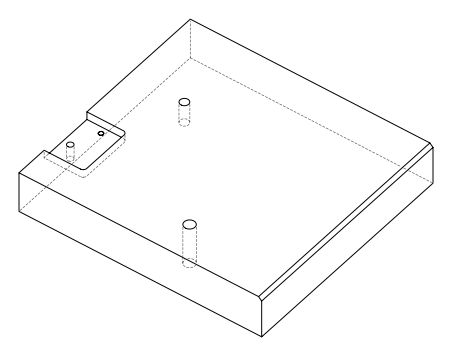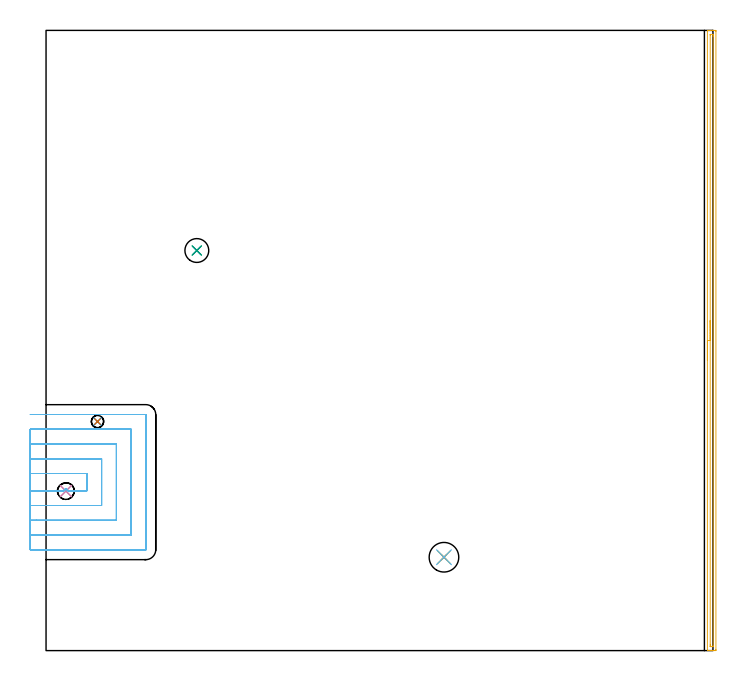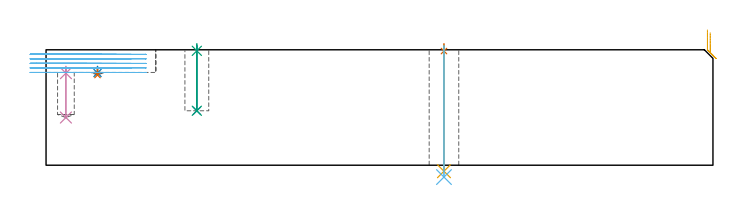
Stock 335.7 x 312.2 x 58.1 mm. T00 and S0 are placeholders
(PLAN: 12 operations, 8 tool changes, 15.8 min)
(1 SPOT_DRILL | STEP1HOLE | NXT0321_9005460120000 | 0.03 min | 3 mm3)
(2 SPOT_DRILL_1 | STEP1POCKET | NXT0321_9005460120000 | 0.03 min | 1160 mm3)
(3 SPOT_DRILL_2 | STEP1POCKET_1 | NXT0321_9005460120000 | 0.03 min | 2 mm3)
(4 SPOT_DRILL_3 | STEP1POCKET_2 | NXT0321_9005460120000 | 0.03 min | 1173 mm3)
(5 DRILL_THROUGH_HOLE_INTO_CENTER | STEP1HOLE | NXT0301_055 | 0.25 min | 3202 mm3)
(6 DRILL_TO_ENLARGE_THROUGH_HOLE | STEP1HOLE | UGT0301_280 | 0.27 min | 6908 mm3)
(7 DRILL_BLIND_HOLE_INTO_CENTER | STEP1POCKET | NXT0301_033 | 0.02 min | 30 mm3)
(8 DRILL_BLIND_HOLE_INTO_CENTER_1 | STEP1POCKET_1 | NXT0301_042 | 0.13 min | 1173 mm3)
(9 DRILL_TO_ENLARGE_BLIND_HOLE | STEP1POCKET_1 | UGT0301_373 | 0.13 min | 2290 mm3)
(10 DRILL_BLIND_HOLE_INTO_CENTER_2 | STEP1POCKET_2 | NXT0301_055 | 0.1 min | 1229 mm3)
(11 AREA_MILL | FG_CHAMFER_SURFACE | UGT0205_001 | 5.16 min | 2892 mm3)
(12 MILL_SLOT | SLOT_PARTIAL_RECTANGULAR | UGT0201_127 | Follow Part, ap 2.475, ae 75% | 9.65 min | 46586 mm3)
(TOOL NXT0321_9005460120000 | NC Spot Drill, 142deg, 12mm, Carbide, Uncoated | D12 PA142 FL30 Z2)
(TOOL NXT0301_055 | Carbide Drill 8.4mm [860.1-0840-042A1-MM 2214] | D8.4 PA140 FL61 Z2)
(TOOL UGT0301_280 | Twist Drill 14.9 mm | D14.9 PA118 FL114 Z2)
(TOOL NXT0301_033 | Carbide Drill 6.2mm [860.1-0620-031A1-MM 2214] | D6.2 PA140 FL53 Z2)
(TOOL NXT0301_042 | Carbide Drill 7.1mm [860.1-0710-057A1-MM 2214] | D7.1 PA140 FL85 Z2)
(TOOL UGT0301_373 | Twist Drill Flat Bottom 12 mm | D12 PA180 FL101 Z2)
(TOOL UGT0205_001 | Chamfer Mill 20 x 3 x 45 deg. | D20 FL50 Z2)
(TOOL UGT0201_127 | Carbide End Mill 9.9 | D9.9 FL15 Z4)
(OP 1 SPOT_DRILL)
G17 G21 G94 G90
T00 M6
G54
G17 G0 G90 X200.3 Y47. S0 M3
G43 Z68.1 H0
G94 G81 G98 Z57.459 F250. R61.1
G80
M5
M2
(OP 2 SPOT_DRILL_1)
G17 G21 G94 G90
T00 M6
G54
G17 G0 G90 X25.9 Y115.3 S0 M3
G43 Z68.1 H0
G94 G81 G98 Z46.433 F250. R49.7
G80
M5
M2
(OP 3 SPOT_DRILL_2)
G17 G21 G94 G90
T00 M6
G54
G17 G0 G90 X75.9 Y201.4 S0 M3
G43 Z68.1 H0
G94 G81 G98 Z57.575 F250. R61.1
G80
M5
M2
(OP 4 SPOT_DRILL_3)
G17 G21 G94 G90
T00 M6
G54
G17 G0 G90 X10. Y80.3 S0 M3
G43 Z68.1 H0
G94 G81 G98 Z46.33 F250. R49.7
G80
M5
M2
(OP 5 DRILL_THROUGH_HOLE_INTO_CENTER)
G17 G21 G94 G90
T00 M6
G54
G17 G0 G90 X200.3 Y47. S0 M3
G43 Z68.1 H1
G94 G73 G98 Z-3.029 F250. Q7.641 R60.1
G80
M5
M2
(OP 6 DRILL_TO_ENLARGE_THROUGH_HOLE)
G17 G21 G94 G90
T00 M6
G54
G17 G0 G90 X200.3 Y47. S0 M3
G43 Z68.1 H0
G94 G73 G98 Z-5.976 F250. Q12.815 R60.1
G80
M5
M2
(OP 7 DRILL_BLIND_HOLE_INTO_CENTER)
G17 G21 G94 G90
T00 M6
G54
G17 G0 G90 X25.9 Y115.3 S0 M3
G43 Z68.1 H1
G94 G81 G98 Z45.4 F250. R48.7
G80
M5
M2
(OP 8 DRILL_BLIND_HOLE_INTO_CENTER_1)
G17 G21 G94 G90
T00 M6
G54
G17 G0 G90 X75.9 Y201.4 S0 M3
G43 Z68.1 H1
G94 G81 G98 Z27.4 F250. R60.1
G80
M5
M2
(OP 9 DRILL_TO_ENLARGE_BLIND_HOLE)
G17 G21 G94 G90
T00 M6
G54
G17 G0 G90 X75.9 Y201.4 S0 M3
G43 Z68.1 H0
G94 G73 G98 Z27.4 F250. Q10.233 R60.1
G80
M5
M2
(OP 10 DRILL_BLIND_HOLE_INTO_CENTER_2)
G17 G21 G94 G90
T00 M6
G54
G17 G0 G90 X10. Y80.3 S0 M3
G43 Z68.1 H1
G94 G81 G98 Z24. F250. R48.7
G80
M5
M2
(OP 11 AREA_MILL)
G17 G21 G94 G90
T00 M6
G54
G17 G0 G90 X332.9 Y146.1 S1061 M3
G43 Z68.1 H0
G94 G1 Y146.138 Z67.228 F250.
Y146.252 Z66.363
Y146.441 Z65.512
Y146.703 Z64.68
Y147.037 Z63.874
Y147.44 Z63.1
Y147.908 Z62.364
Y148.44 Z61.672
Y149.029 Z61.029
Y149.672 Z60.44
Y150.364 Z59.908
Y151.1 Z59.44
Y151.874 Z59.037
Y152.68 Z58.703
Y153.512 Z58.441
Y154.363 Z58.252
Y155.228 Z58.138
Y156.1 Z58.1
Y312.026
X332.902 Y312.19 Z58.088
X333.052 Y312.198 Z57.94
X333.208 Y312.2 Z57.791
X333.488 Z57.511
X334.173 Z56.822
X335.392 Z55.605
X335.927 Z55.067
X336.537 Z54.458
X336.805 Y312.197 Z54.19
X337.192 Y312.19 Z53.804
X337.196 Y311.978 Z53.801
X337.2 Y311.579 Z53.8
X337.199 Y0.621 Z53.801
X337.196 Y0.222
X337.192 Y0.01 Z53.804
X336.805 Y0. Z54.19
X336.537 Z54.458
X335.927 Z55.067
X335.392 Z55.605
X335.05 Z55.946
X334.514 Z56.482
X334.173 Z56.822
X333.208 Z57.792
X333.052 Y0.002 Z57.94
X332.902 Y0.01 Z58.088
X332.9 Y0.174 Z58.1
Y156.1
X334.314 Z56.686
X334.315 Y309.792 Z56.685
X334.319 Y310.165 Z56.681
X334.32 Y310.182 Z56.68
X334.339 Y310.19 Z56.661
X334.409 Y310.195 Z56.591
X334.516 Y310.199 Z56.484
X335.527 Y310.2 Z55.473
X335.714 Y310.198 Z55.286
X335.747 Y310.195 Z55.253
X335.776 Y310.191 Z55.224
X335.779 Y310.148 Z55.221
X335.784 Y309.937 Z55.216
X335.785 Y309.792 Z55.215
X335.786 Y309.043 Z55.214
X335.785 Y2.408 Z55.215
X335.781 Y2.034 Z55.219
X335.779 Y2.018 Z55.221
X335.761 Y2.01 Z55.239
X335.691 Y2.004 Z55.309
X335.584 Y2.001 Z55.416
X334.573 Y2. Z56.427
X334.386 Y2.002 Z56.614
X334.353 Y2.005 Z56.647
X334.324 Y2.009 Z56.676
X334.321 Y2.052 Z56.679
X334.316 Y2.262 Z56.684
X334.315 Y2.408 Z56.685
X334.314 Y3.157 Z56.686
Y156.1
Y156.972 Z56.724
Y157.836 Z56.838
Y158.688 Z57.027
Y159.52 Z57.289
Y160.326 Z57.623
Y161.1 Z58.026
Y161.836 Z58.494
Y162.528 Z59.025
Y163.171 Z59.615
Y163.76 Z60.258
Y164.291 Z60.95
Y164.76 Z61.686
Y165.163 Z62.46
Y165.497 Z63.266
Y165.759 Z64.098
Y165.948 Z64.949
Y166.062 Z65.814
Y166.1 Z66.686
G0 Z68.1
M5
M2
(OP 12 MILL_SLOT)
G17 G21 G94 G90
T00 M6
G54
G17 G0 G90 X-7.95 Y80.45 S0 M3
G43 Z68.1 H0
Z55.82
G94 G1 X-4.95 F250.
X8.97 F500.
X8.993 Y80.567
G2 X10.592 Y81.156 R1.044
X11.031 Y80.45 R1.039
G1 X20.55
Y89.15
X-4.95
X-7.95 F250.
Y73.025
X-4.95
X27.975 F500.
Y96.575
X-4.95
X-7.95 F250.
Y65.6
X-4.95
X35.4 F500.
Y104.
X-4.95
X-7.95 F250.
Y58.175
X-4.95
X42.825 F500.
Y111.425
X-4.95
X-7.95 F250.
Y50.75
X-4.95
X50.2 F500.
X50.23 Y50.748
X50.252 Y50.77
X50.25 Y50.8
Y118.8
X50.252 Y118.83
X50.23 Y118.852
X50.2 Y118.85
X-4.95
X-7.95 F250.
G0 Y80.45 Z53.54
G1 X-4.95
X8.97 F500.
X8.993 Y80.567
G2 X10.592 Y81.156 R1.044
X11.031 Y80.45 R1.039
G1 X20.55
Y89.15
X-4.95
X-7.95 F250.
Y73.025
X-4.95
X27.975 F500.
Y96.575
X-4.95
X-7.95 F250.
Y65.6
X-4.95
X35.4 F500.
Y104.
X-4.95
X-7.95 F250.
Y58.175
X-4.95
X42.825 F500.
Y111.425
X-4.95
X-7.95 F250.
Y50.75
X-4.95
X50.2 F500.
X50.23 Y50.748
X50.252 Y50.77
X50.25 Y50.8
Y118.8
X50.252 Y118.83
X50.23 Y118.852
X50.2 Y118.85
X-4.95
X-7.95 F250.
G0 Y80.45 Z51.26
G1 X-4.95
X8.97 F500.
X8.993 Y80.567
G2 X10.592 Y81.156 R1.044
X11.031 Y80.45 R1.039
G1 X20.55
Y89.15
X-4.95
X-7.95 F250.
Y73.025
X-4.95
X27.975 F500.
Y96.575
X-4.95
X-7.95 F250.
Y65.6
X-4.95
X35.4 F500.
Y104.
X-4.95
X-7.95 F250.
Y58.175
X-4.95
X42.825 F500.
Y111.425
X-4.95
X-7.95 F250.
Y50.75
X-4.95
X50.2 F500.
X50.23 Y50.748
X50.252 Y50.77
X50.25 Y50.8
Y118.8
X50.252 Y118.83
X50.23 Y118.852
X50.2 Y118.85
X-4.95
X-7.95 F250.
G0 Y80.45 Z48.98
G1 X-4.95
X8.97 F500.
X8.993 Y80.567
G2 X9.413 Y81.158 R1.044
X10.594 Y81.154 R1.043
X11.007 Y80.567 R1.038
G1 X11.031 Y80.45
X20.55
Y89.15
X-4.95
X-7.95 F250.
Y73.025
X-4.95
X27.975 F500.
Y96.575
X-4.95
X-7.95 F250.
Y65.6
X-4.95
X35.4 F500.
Y104.
X-4.95
X-7.95 F250.
Y58.175
X-4.95
X42.825 F500.
Y111.425
X-4.95
X-7.95 F250.
Y50.75
X-4.95
X50.2 F500.
X50.23 Y50.748
X50.252 Y50.77
X50.25 Y50.8
Y118.8
X50.252 Y118.83
X50.23 Y118.852
X50.2 Y118.85
X-4.95
X-7.95 F250.
G0 Y80.45 Z46.7
G1 X-4.95
X20.55 F500.
Y89.15
X-4.95
X-7.95 F250.
Y73.025
X-4.95
X27.975 F500.
Y96.575
X-4.95
X-7.95 F250.
Y65.6
X-4.95
X35.4 F500.
Y104.
X-4.95
X-7.95 F250.
Y58.175
X-4.95
X42.825 F500.
Y111.425
X-4.95
X-7.95 F250.
Y50.75
X-4.95
X50.2 F500.
X50.23 Y50.748
X50.252 Y50.77
X50.25 Y50.8
Y118.8
X50.252 Y118.83
X50.23 Y118.852
X50.2 Y118.85
X-4.95
X-7.95 F250.
G0 Z68.1
M5
M2
